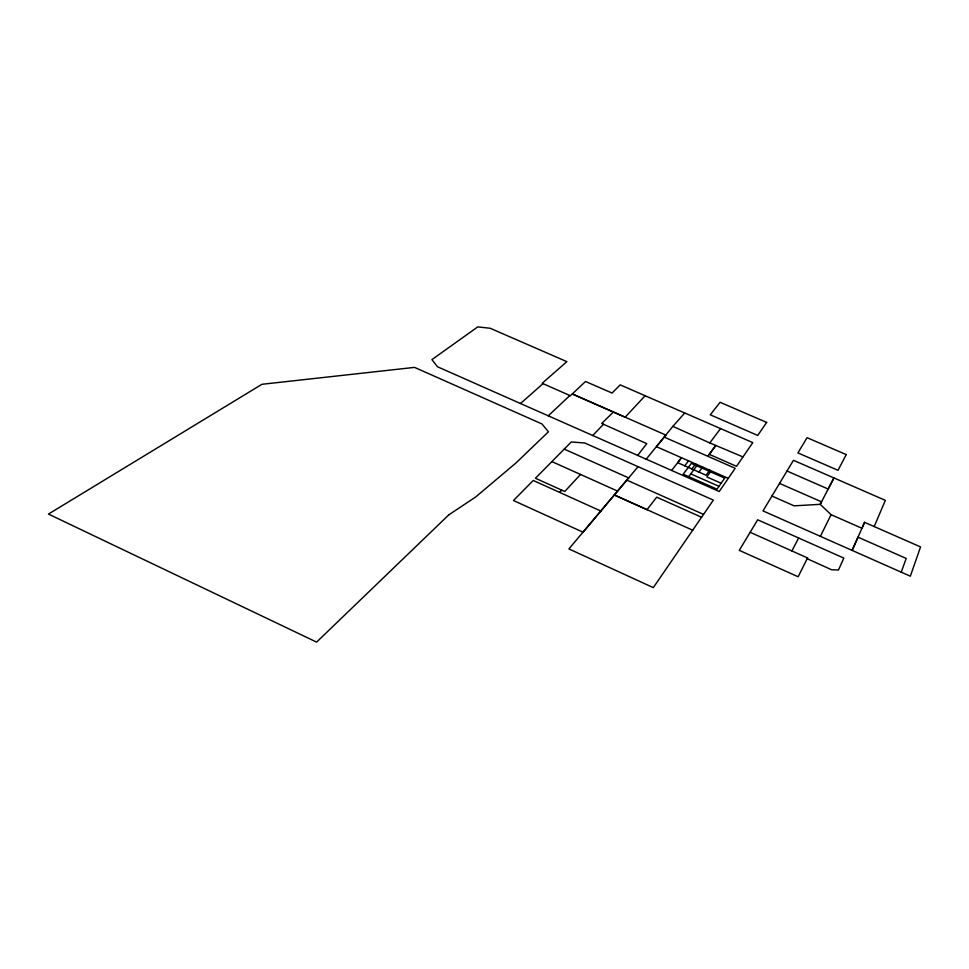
<?xml version="1.0" encoding="UTF-8"?>
<svg xmlns="http://www.w3.org/2000/svg" width="969" height="969" viewBox="0 0 969 969"><rect width="100%" height="100%" fill="white"/><g stroke="black" fill="none" stroke-linecap="round" stroke-linejoin="round"><path stroke-width="1.45" d="M901.243 572.158L906.209 558.435L857.989 537.165L852.139 550.416L864.554 522.327L920.55 546.916L910.339 576.204L763.003 510.905L793.441 460.299L885.351 500.355L874.183 526.555M864.554 522.327L861.95 528.262L831.123 514.696L820.186 504.34L794.096 505.83L771.93 496.055M807.552 557.914L798.141 576.773L739.274 550.344L750.151 532.296L807.601 557.962L807.225 558.725L831.608 569.76L838.476 570.002L843.842 558.096L798.674 538.025M820.38 536.341L831.087 514.66M791.891 550.949L798.638 537.989L757.673 519.796L750.151 532.296M628.675 477.874L568.888 548.926L653.3 587.626L713.354 500.101L638.099 466.67L583.059 532.211L513.473 500.513L533.253 480.467L600.865 511.038M728.288 478.359L735.18 468.293L664.274 437.128L656.437 446.673L728.288 478.359L719.228 491.525L437.479 366.754L431.932 359.62L477.741 326.892L490.181 328.261L566.877 361.655L542.192 383.276L570.378 395.752L585.53 381.483L612.057 393.039L620.184 384.875L752.804 442.615L736.525 466.331L709.199 454.316L715.825 445.461L707.806 456.29M710.471 471.83L706.825 476.905L721.154 483.24M709.744 470.183L706.098 475.234L677.646 462.673L681.486 457.731L671.638 470.486M688.753 476.663L696.747 465.774M698.964 472.085L702.658 467.058M691.842 468.948L695.597 463.945M646.19 459.197L672.861 426.372L709.793 442.93L720.573 428.577M684.744 465.81L688.535 460.832M637.638 455.406L646.771 443.645L601.701 423.453L613.401 412.031M664.31 437.176L666.006 435.129L572.267 393.959L625.162 417.203L645.124 395.74M672.861 426.372L684.732 412.988M580.504 474.447L564.757 491.501L535.433 478.25L571.274 441.973L584.743 442.99L638.135 466.707M559.646 492.397L561.741 490.132M592.725 435.517L603.517 424.252M548.26 415.822L569.869 395.522M520.486 403.516L543.04 383.651M709.756 442.894L742.993 456.944M786.973 471.019L828.168 489.03L833.934 477.935L820.222 504.377L821.506 501.821L779.536 483.386M690.788 473.877L719.01 486.353M564.212 449.119L628.711 477.923M626.81 480.103L703.53 514.394M701.592 517.252L656.691 497.17L647.026 509.67L614.273 494.965L692.69 530.2M551.882 461.607L617.616 491.101M846.228 454.594L838.015 470.304L797.923 452.898L807.08 437.685L846.228 454.594M766.661 422.423L757.746 435.432L710.253 414.805L720.112 402.292L766.661 422.423M724.691 478.105L717.06 489.188L683.181 474.192L691.357 463.4L724.691 478.105M448.78 514.866L316.609 642.108L48.45 514.067L261.957 384.293L414.562 367.384L541.986 423.974L548.454 431.799L515.92 463.012L475.646 497.012L448.78 514.866"/></g></svg>
